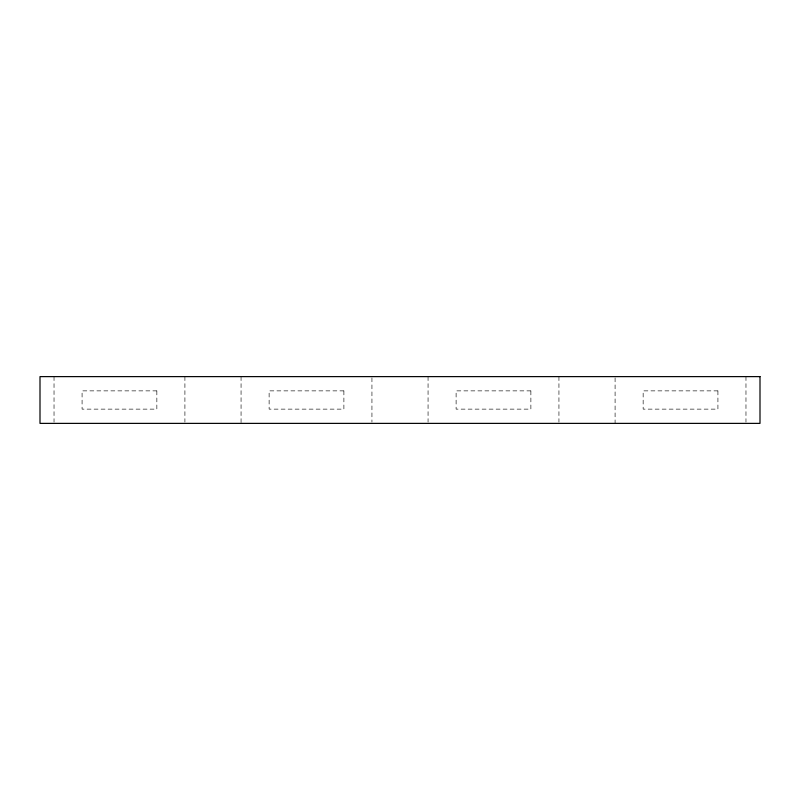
<?xml version="1.0" encoding="UTF-8"?>
<svg xmlns="http://www.w3.org/2000/svg" width="800" height="800" viewBox="0 0 800 800"><rect width="100%" height="100%" fill="white"/><g stroke="black" fill="none" stroke-linecap="round" stroke-linejoin="round"><path stroke-width="0.6" stroke-dasharray="4 3" d="M745.97 376.62L745.97 422.15M615.09 377.85L615.09 423.38M558.94 376.62L558.94 422.15M428.06 376.62L428.06 422.15M371.94 377.85L371.94 422.15M241.06 376.62L241.06 423.38M184.91 376.62L184.91 422.15M54.03 376.62L54.03 422.15M156.85 390.87L82.08 390.87L82.08 409.13L156.85 409.13L156.85 390.87M343.89 390.87L269.12 390.87L269.12 409.13L343.89 409.13L343.89 390.87M530.88 390.87L456.11 390.87L456.11 409.13L530.88 409.13L530.88 390.87M717.92 390.87L643.15 390.87L643.15 409.13L717.92 409.13L717.92 390.87"/><path stroke-width="1.2" d="M760 376.62L40 376.62L40 423.38L760 423.38L760 376.62"/></g></svg>
